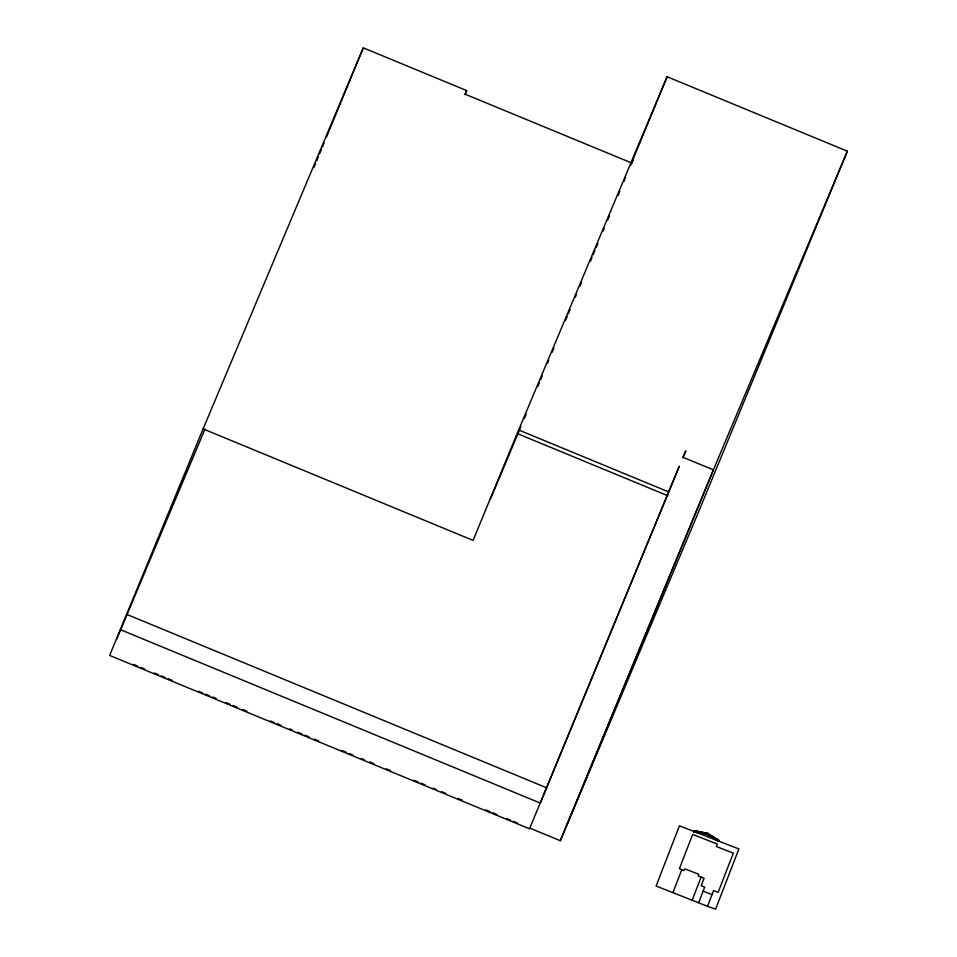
<?xml version="1.0" encoding="UTF-8"?>
<svg xmlns="http://www.w3.org/2000/svg" width="957" height="957" viewBox="0 0 957 957"><rect width="100%" height="100%" fill="white"/><g stroke="black" fill="none" stroke-linecap="round" stroke-linejoin="round"><path stroke-width="1.44" d="M693.753 831.896L694.244 830.64L707.51 833.224L718.91 840.234L718.42 841.49L707.044 834.54L693.753 831.896L694.483 832.183M672.938 892.57L681.827 869.614M707.044 834.54L707.462 833.439L694.172 830.808M692.222 900.07L701.11 877.114M698.694 902.583L704.687 887.091L701.182 885.739L704.077 878.263L698.143 875.954L698.801 874.267L684.889 868.86L684.243 870.547L679.41 868.669L692.653 834.444L717.319 844.038L716.35 846.526L733.325 853.118L718.145 892.331L713.623 890.572L707.522 906.315L656.119 886.026L679.41 825.819L738.876 848.943L715.585 909.15L707.522 906.315M464.97 94.683L466.669 90.556L363.277 47.85L203.099 428.892L109.648 655.425L529.52 828.834L679.35 466.119L540.334 803.102L120.474 629.694M313.884 167.583L315.595 163.456M316.719 160.704L318.43 156.565M319.566 153.814L321.265 149.687M322.401 146.935L324.1 142.808M326.373 137.306L363.277 47.85M566.747 825.436L698 513.215L847.352 151.182L667.113 76.739L518.634 429.956L473.069 540.394L203.099 428.892M623.832 181.651L625.543 177.512M630.663 165.083L667.113 76.739M631.548 163.48L633.247 159.352L631.716 163.001L465.138 94.205L466.669 90.556M682.915 457.781L685.762 450.867L683.047 457.314L713.396 469.851L560.335 840.701L529.963 828.152M116.539 639.503L205.001 429.059M490.307 499.398L520.955 426.499M524.424 418.245L526.159 414.118M537.714 386.604L539.449 382.489M540.609 379.738L542.344 375.611M547.548 363.229L548.708 360.478M552.177 352.224L553.912 348.097M565.467 320.595L567.202 316.468M568.362 313.717L570.097 309.59M575.301 297.208L576.449 294.457M579.918 286.203L581.653 282.076M590.325 261.44L592.06 257.325M593.22 254.574L594.955 250.447M596.115 247.696L597.85 243.568M603.054 231.187L604.202 228.436M607.671 220.182L609.406 216.055M618.078 195.431L619.813 191.304M847.352 151.182L716.111 463.403L560.335 840.701M703.12 891.158L712.044 894.628M518.634 429.956L668.524 491.862M517.498 433.653L667.842 495.75M126.886 614.43L546.746 787.838M133.609 664.445L137.748 666.168M140.512 667.304L144.651 669.015M154.316 673.01L158.467 674.721M161.231 675.857L165.37 677.568M168.133 678.704L172.272 680.415M198.518 691.253L202.657 692.964M205.42 694.112L209.559 695.823M212.322 696.959L216.461 698.67M226.139 702.665L230.278 704.376M233.041 705.512L237.18 707.223M242.707 709.508L246.846 711.218M270.329 720.92L274.468 722.631M277.231 723.767L281.37 725.478M289.66 728.899L292.423 730.047M297.95 732.32L302.089 734.031M304.852 735.179L308.991 736.89M314.518 739.175L318.657 740.885M342.139 750.575L346.278 752.286M349.042 753.434L353.193 755.145M361.471 758.566L364.234 759.702M369.761 761.987L373.9 763.698M386.329 768.83L390.48 770.541M413.95 780.23L418.101 781.953M420.853 783.089L425.004 784.8M433.282 788.221L436.045 789.358M441.572 791.642L445.711 793.353M458.14 798.485L462.291 800.196M485.761 809.897L489.912 811.608M492.676 812.744L496.815 814.455M506.48 818.45L510.619 820.161M513.383 821.297L517.534 823.008M707.462 833.439L718.839 840.402"/></g></svg>
